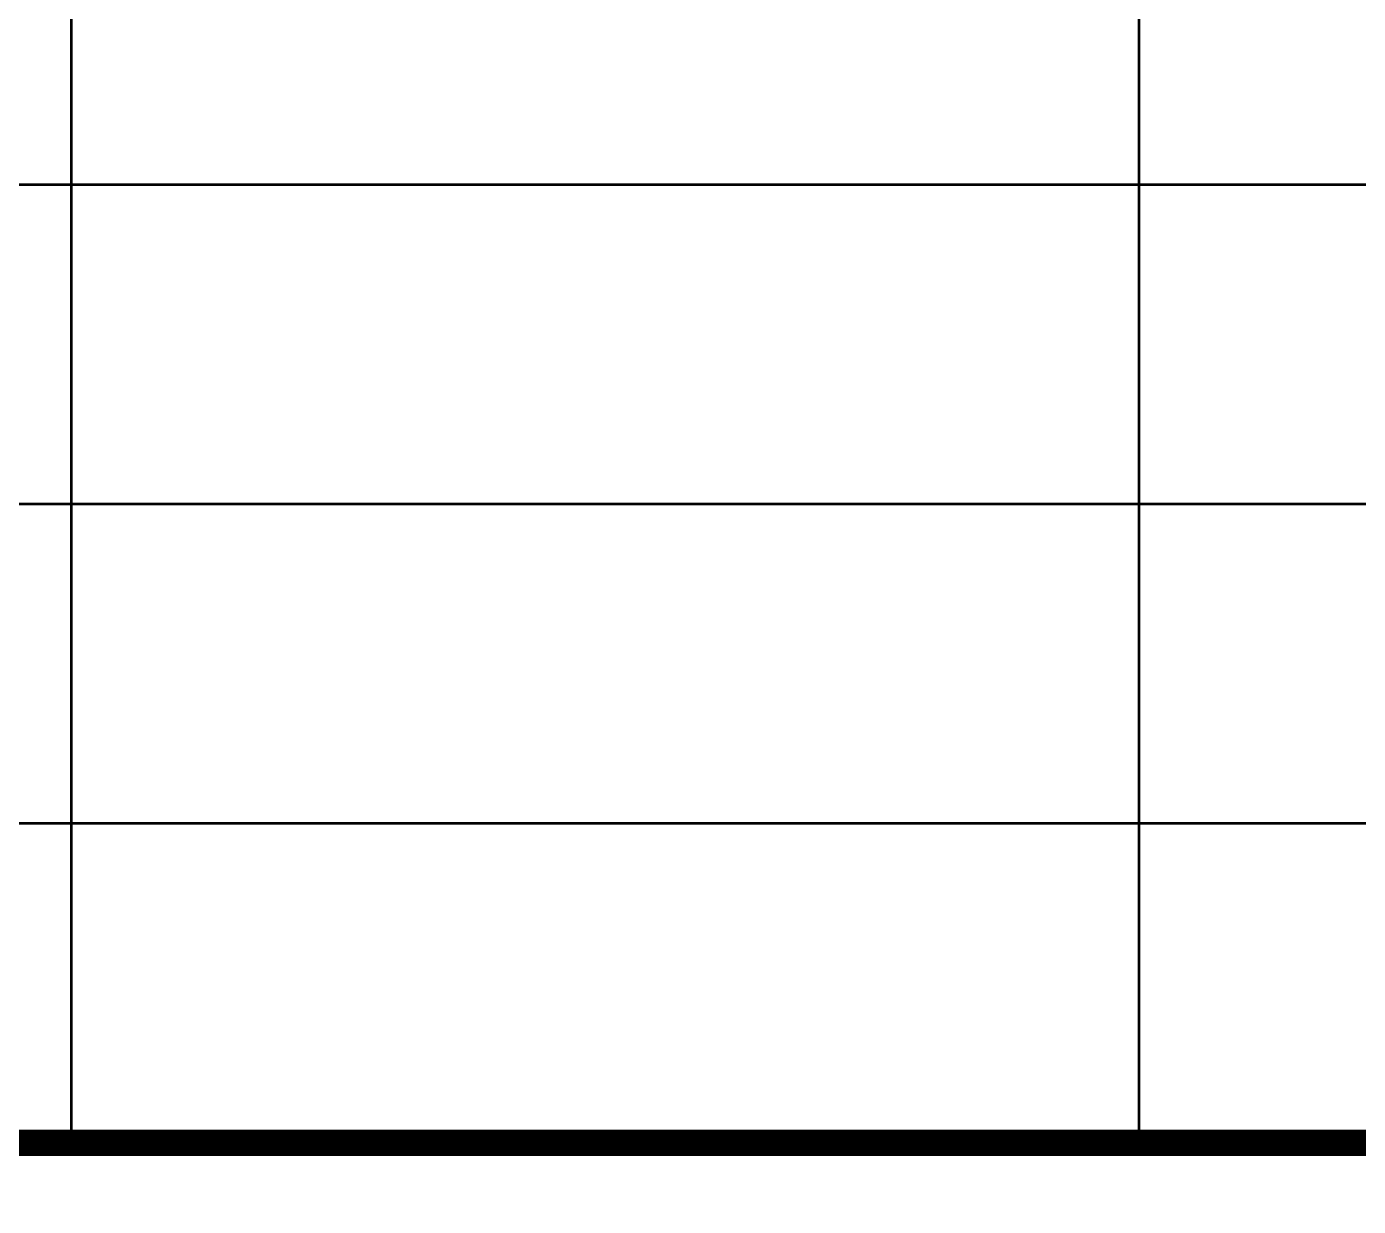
# Model space of a CAD drawing. Extents: x -67167 to 417929, y -86205 to 407116.
# Drawn here: x 315598 to 318099, y 324214 to 326430 of the extents above; entities that cross this region are included whole.
import ezdxf

# ---------------------------------------------------------------- set-up
doc = ezdxf.new("R2010")
doc.units = 0
doc.header["$LTSCALE"] = 1000

# ---------------------------------------------------------------- blocks, each defined once
blk = doc.blocks.new('图签信息')
at = {"const_width": 0.5}
for points in [[(-65, 574), (-65, 500.5), (0, 500.5), (0, 574)], [(-65, 0), (0, 0), (0, 500.5), (-65, 500.5)]]:
    blk.add_lwpolyline(points, close=True, dxfattribs=at)
at = {"const_width": 0.05}
for points in [[(-39.145, 566.5), (-39.145, 500.5)], [(-19.101, 566.5), (-19.101, 500.5)], [(-65, 518.5), (0, 518.5)], [(-65, 512.5), (0, 512.5)], [(-65, 512.5), (0, 512.5)], [(-65, 506.5), (0, 506.5)], [(-65, 500.5), (0, 500.5)]]:
    blk.add_lwpolyline(points, dxfattribs=at)

msp = doc.modelspace()

# ---------------------------------------------------------------- block references
at = {"color": 2, "xscale": 100, "yscale": 100, "zscale": 100, "rotation": 6.766489651874448e-07}
msp.add_blockref('图签信息', (319596.741, 274282.934), dxfattribs=at)

doc.saveas('drawing.dxf')
